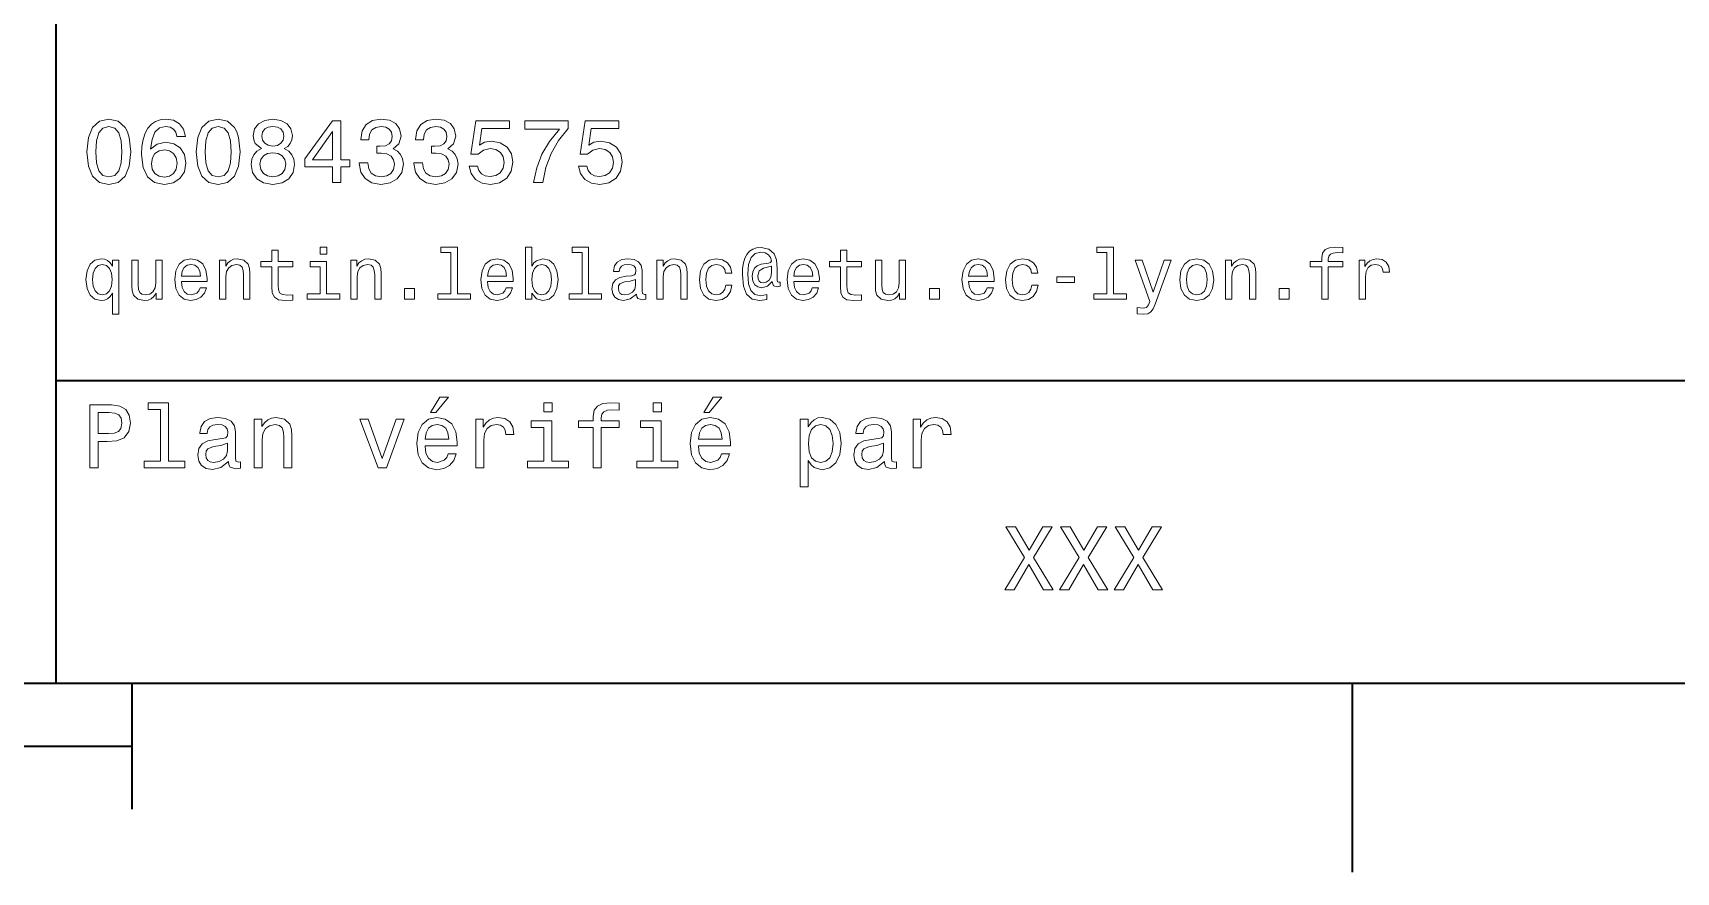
# Model space of a CAD drawing. Extents: x 0 to 594, y 0 to 420.
# Drawn here: x 393.1 to 458.3, y 2.5 to 35.8 of the extents above; entities that cross this region are included whole.
import ezdxf

# ---------------------------------------------------------------- set-up
doc = ezdxf.new("R2010")
doc.units = 0

msp = doc.modelspace()

# ---------------------------------------------------------------- linework, layer by layer
at = {"color": 7, "lineweight": 35}
for p, q in [((394, 10), (394, 70)), ((394, 22), (459, 22)), ((10, 10), (584, 10)), ((394, 10), (584, 10)), ((197, 7.5), (397, 7.5))]:
    msp.add_line(p, q, dxfattribs=at)
at = {"color": 7, "lineweight": 35, "ltscale": 0.125}
msp.add_line((397, 10), (397, 5), dxfattribs=at)
at = {"color": 7, "lineweight": 35, "ltscale": 0.1875}
msp.add_line((445.399994, 10), (445.399994, 2.5), dxfattribs=at)
at = {"color": 7, "lineweight": 13}
for points in [[(395.216125, 31.071325), (395.270172, 30.505762), (395.439484, 30.102304), (395.709656, 29.857347), (396.08429, 29.778097), (396.455322, 29.857347), (396.725494, 30.102304), (396.891205, 30.505762), (396.948853, 31.071325), (396.891205, 31.633286), (396.822754, 31.856628), (396.725494, 32.040344), (396.455322, 32.285301), (396.08429, 32.368156), (395.709656, 32.285301), (395.439484, 32.036743), (395.270172, 31.633286)], [(395.561951, 31.071325), (395.59079, 31.507204), (395.680847, 31.820604), (395.842926, 32.004322), (396.08429, 32.069164), (396.322052, 32.004322), (396.484161, 31.820604), (396.574219, 31.507204), (396.603027, 31.071325), (396.574219, 30.631844), (396.484161, 30.318443), (396.322052, 30.134726), (396.08429, 30.073486), (395.842926, 30.134726), (395.680847, 30.318443), (395.59079, 30.631844)], [(399.117432, 31.676512), (399.048981, 31.9683), (398.890503, 32.184437), (398.645538, 32.321323), (398.328522, 32.368156), (398.115997, 32.342937), (397.932281, 32.274494), (397.770172, 32.162823), (397.63327, 32.004322), (397.525208, 31.806194), (397.445953, 31.56484), (397.395538, 31.280258), (397.381134, 30.959654), (397.438751, 30.448126), (397.615265, 30.077089), (397.899841, 29.853746), (398.28891, 29.778097), (398.638336, 29.842939), (398.904907, 30.012247), (399.07782, 30.278818), (399.139038, 30.617435), (399.07782, 30.959654), (398.912109, 31.222622), (398.656342, 31.388329), (398.339325, 31.445965), (397.997131, 31.373919), (397.741364, 31.168587), (397.79538, 31.56484), (397.910675, 31.849422), (398.087189, 32.01873), (398.332123, 32.076366), (398.512238, 32.04755), (398.649139, 31.971901), (398.739197, 31.845821), (398.786011, 31.676512)], [(399.553314, 31.071325), (399.607361, 30.505762), (399.776672, 30.102304), (400.046844, 29.857347), (400.421478, 29.778097), (400.792511, 29.857347), (401.062683, 30.102304), (401.228394, 30.505762), (401.286011, 31.071325), (401.228394, 31.633286), (401.159943, 31.856628), (401.062683, 32.040344), (400.792511, 32.285301), (400.421478, 32.368156), (400.046844, 32.285301), (399.776672, 32.036743), (399.607361, 31.633286)], [(399.899139, 31.071325), (399.927948, 31.507204), (400.018005, 31.820604), (400.180115, 32.004322), (400.421478, 32.069164), (400.65921, 32.004322), (400.82132, 31.820604), (400.911377, 31.507204), (400.940216, 31.071325), (400.911377, 30.631844), (400.82132, 30.318443), (400.65921, 30.134726), (400.421478, 30.073486), (400.180115, 30.134726), (400.018005, 30.318443), (399.927948, 30.631844)], [(402.143372, 31.197405), (401.959656, 31.09654), (401.833588, 30.956051), (401.754333, 30.779539), (401.729095, 30.567001), (401.786743, 30.246397), (401.952454, 29.997837), (402.222626, 29.839336), (402.590057, 29.778097), (402.953888, 29.839336), (403.22406, 29.997837), (403.389771, 30.246397), (403.451019, 30.567001), (403.42218, 30.779539), (403.346558, 30.956051), (403.216858, 31.09654), (403.036743, 31.197405), (403.180847, 31.283861), (403.281708, 31.402737), (403.342926, 31.546829), (403.364563, 31.723343), (403.306915, 31.979107), (403.155609, 32.184437), (402.910675, 32.317722), (402.590057, 32.368156), (402.265839, 32.317722), (402.020905, 32.184437), (401.865997, 31.979107), (401.811951, 31.723343), (401.829956, 31.546829), (401.891205, 31.402737)], [(402.154175, 31.694523), (402.182983, 31.853025), (402.26944, 31.975504), (402.406342, 32.051151), (402.590057, 32.079971), (402.770172, 32.051151), (402.907074, 31.975504), (402.99353, 31.853025), (403.02594, 31.694523), (402.99353, 31.532419), (402.907074, 31.40634), (402.770172, 31.323486), (402.590057, 31.298271), (402.406342, 31.327089), (402.26944, 31.40634), (402.182983, 31.532419)], [(404.956787, 29.850143), (405.280975, 29.850143), (405.280975, 30.46974), (405.637604, 30.46974), (405.637604, 30.757925), (405.280975, 30.757925), (405.280975, 32.296108), (404.953156, 32.296108), (403.858063, 30.786743), (403.858063, 30.46974), (404.956787, 30.46974)], [(406.01944, 30.635447), (406.01944, 30.610229), (406.077087, 30.264408), (406.246399, 30.005043), (406.51297, 29.839336), (406.865997, 29.778097), (407.240631, 29.839336), (407.521606, 29.997837), (407.701721, 30.25), (407.766571, 30.574207), (407.737762, 30.786743), (407.658508, 30.959654), (407.528809, 31.092939), (407.355896, 31.190201), (407.590057, 31.384726), (407.672913, 31.694523), (407.618866, 31.975504), (407.463989, 32.188038), (407.211823, 32.321323), (406.865997, 32.368156), (406.541779, 32.310516), (406.293213, 32.152016), (406.131134, 31.899855), (406.077087, 31.56484), (406.077087, 31.539625), (406.397705, 31.539625), (406.426514, 31.770172), (406.520172, 31.935879), (406.671478, 32.036743), (406.884003, 32.072765), (407.07132, 32.043949), (407.208221, 31.9683), (407.291077, 31.845821), (407.323486, 31.680115), (407.291077, 31.503601), (407.20462, 31.384726), (407.053314, 31.312679), (406.847992, 31.291065), (406.707489, 31.294668), (406.707489, 31.010086), (406.884003, 31.01729), (407.110962, 30.984869), (407.280273, 30.898415), (407.381134, 30.757925), (407.417145, 30.574207), (407.377533, 30.365273), (407.273041, 30.210375), (407.107361, 30.113111), (406.887604, 30.08069), (406.660675, 30.116714), (406.494965, 30.224783), (406.390503, 30.397694), (406.350861, 30.635447)], [(408.188049, 30.635447), (408.188049, 30.610229), (408.245667, 30.264408), (408.414978, 30.005043), (408.681549, 29.839336), (409.034576, 29.778097), (409.40921, 29.839336), (409.690216, 29.997837), (409.870331, 30.25), (409.93515, 30.574207), (409.906342, 30.786743), (409.827087, 30.959654), (409.697418, 31.092939), (409.524506, 31.190201), (409.758636, 31.384726), (409.841492, 31.694523), (409.787476, 31.975504), (409.632568, 32.188038), (409.380402, 32.321323), (409.034576, 32.368156), (408.710388, 32.310516), (408.461823, 32.152016), (408.299713, 31.899855), (408.245667, 31.56484), (408.245667, 31.539625), (408.566284, 31.539625), (408.595093, 31.770172), (408.688751, 31.935879), (408.840057, 32.036743), (409.052582, 32.072765), (409.239899, 32.043949), (409.376801, 31.9683), (409.459656, 31.845821), (409.492065, 31.680115), (409.459656, 31.503601), (409.373199, 31.384726), (409.221893, 31.312679), (409.016571, 31.291065), (408.876068, 31.294668), (408.876068, 31.010086), (409.052582, 31.01729), (409.279541, 30.984869), (409.448853, 30.898415), (409.549713, 30.757925), (409.585724, 30.574207), (409.546112, 30.365273), (409.44165, 30.210375), (409.27594, 30.113111), (409.056183, 30.08069), (408.829254, 30.116714), (408.663544, 30.224783), (408.559082, 30.397694), (408.51944, 30.635447)], [(410.371033, 30.502161), (410.450287, 30.206772), (410.626801, 29.976225), (410.886169, 29.832132), (411.21759, 29.778097), (411.581421, 29.842939), (411.865997, 30.019451), (412.046112, 30.300432), (412.114563, 30.660662), (412.053314, 30.995676), (411.880402, 31.258644), (411.610229, 31.427954), (411.260803, 31.489193), (410.990631, 31.445965), (410.781708, 31.327089), (410.882568, 32.000721), (411.977661, 32.000721), (411.977661, 32.296108), (410.641205, 32.296108), (410.443085, 30.970461), (410.731262, 30.970461), (410.940186, 31.139769), (411.206787, 31.201008), (411.437317, 31.161383), (411.613831, 31.046108), (411.725494, 30.869596), (411.765137, 30.642651), (411.725494, 30.415705), (411.610229, 30.239193), (411.433716, 30.127522), (411.206787, 30.087896), (411.015839, 30.113111), (410.868164, 30.195965), (410.760071, 30.325647), (410.706055, 30.502161)], [(412.932281, 29.850143), (413.296112, 29.850143), (413.414978, 30.444523), (413.623932, 30.999279), (413.919312, 31.514408), (414.304749, 31.997118), (414.304749, 32.296108), (412.590057, 32.296108), (412.590057, 31.9683), (413.958923, 31.9683), (413.562683, 31.481987), (413.263702, 30.974062), (413.054749, 30.433718)], [(414.708221, 30.502161), (414.787476, 30.206772), (414.963989, 29.976225), (415.223358, 29.832132), (415.554749, 29.778097), (415.918579, 29.842939), (416.203186, 30.019451), (416.383301, 30.300432), (416.451721, 30.660662), (416.390503, 30.995676), (416.21759, 31.258644), (415.947418, 31.427954), (415.597992, 31.489193), (415.32782, 31.445965), (415.118866, 31.327089), (415.219727, 32.000721), (416.31485, 32.000721), (416.31485, 32.296108), (414.978394, 32.296108), (414.780273, 30.970461), (415.068451, 30.970461), (415.277374, 31.139769), (415.543945, 31.201008), (415.774506, 31.161383), (415.951019, 31.046108), (416.062683, 30.869596), (416.102295, 30.642651), (416.062683, 30.415705), (415.947418, 30.239193), (415.770905, 30.127522), (415.543945, 30.087896), (415.353027, 30.113111), (415.205322, 30.195965), (415.09726, 30.325647), (415.043213, 30.502161)], [(404.160675, 30.757925), (404.956787, 31.878241), (404.956787, 30.757925)], [(398.789612, 30.613832), (398.75, 30.386887), (398.649139, 30.213976), (398.48703, 30.098703), (398.285309, 30.062679), (398.072754, 30.098703), (397.910675, 30.210375), (397.806183, 30.383286), (397.773773, 30.610229), (397.809784, 30.833572), (397.910675, 31.002882), (398.076355, 31.11095), (398.299713, 31.150576), (398.494232, 31.11095), (398.649139, 31.006483), (398.75, 30.837175)], [(402.074921, 30.574207), (402.107361, 30.765129), (402.211823, 30.909222), (402.373932, 31.002882), (402.590057, 31.035301), (402.802582, 31.002882), (402.964691, 30.909222), (403.069153, 30.765129), (403.105194, 30.574207), (403.069153, 30.368876), (402.964691, 30.213976), (402.802582, 30.113111), (402.590057, 30.08069), (402.373932, 30.113111), (402.211823, 30.213976), (402.107361, 30.368876)], [(396.221893, 26.533142), (396.132568, 26.662825), (396.031708, 26.755045), (395.913544, 26.806917), (395.778107, 26.827091), (395.533142, 26.769453), (395.342926, 26.60807), (395.219025, 26.348703), (395.175781, 26), (395.219025, 25.648417), (395.342926, 25.38905), (395.533142, 25.224785), (395.778107, 25.170031), (395.913544, 25.187321), (396.028809, 25.236313), (396.129669, 25.325649), (396.221893, 25.461096), (396.221893, 24.62536), (396.475494, 24.62536), (396.475494, 26.772335), (396.221893, 26.772335)], [(398.198853, 26.772335), (397.945251, 26.772335), (397.945251, 25.878963), (397.916412, 25.671471), (397.832855, 25.521614), (397.703156, 25.429396), (397.533142, 25.400578), (397.397705, 25.423632), (397.311249, 25.492796), (397.262238, 25.610952), (397.250732, 25.778099), (397.250732, 26.772335), (396.997131, 26.772335), (396.997131, 25.755045), (397.005768, 25.550434), (397.060516, 25.380404), (397.227661, 25.224785), (397.495667, 25.170031), (397.639771, 25.190203), (397.763702, 25.242075), (397.870331, 25.331413), (397.956787, 25.461096), (397.956787, 25.224785), (398.198853, 25.224785)], [(398.962524, 25.925074), (399.976959, 25.925074), (399.979828, 26.043228), (399.933716, 26.374641), (399.806915, 26.622478), (399.605194, 26.772335), (399.337189, 26.827091), (399.074921, 26.769453), (398.873199, 26.60807), (398.74353, 26.345821), (398.697418, 26), (398.740631, 25.645535), (398.870331, 25.386168), (399.069153, 25.224785), (399.328522, 25.170031), (399.553314, 25.207495), (399.737762, 25.305477), (399.873199, 25.461096), (399.951019, 25.668589), (399.700287, 25.668589), (399.648407, 25.553314), (399.573486, 25.46686), (399.360229, 25.397696), (399.195953, 25.429396), (399.072052, 25.53026), (398.991364, 25.694525), (398.962524, 25.916428)], [(400.475494, 25.224785), (400.729095, 25.224785), (400.729095, 26.118156), (400.755035, 26.322767), (400.838623, 26.472624), (400.968292, 26.564842), (401.141205, 26.599424), (401.279541, 26.570606), (401.365997, 26.492796), (401.40921, 26.363113), (401.423645, 26.190203), (401.423645, 25.224785), (401.677246, 25.224785), (401.677246, 26.242077), (401.66571, 26.446688), (401.613831, 26.616716), (401.443817, 26.772335), (401.17868, 26.827091), (401.031708, 26.806917), (400.907776, 26.752163), (400.801147, 26.659943), (400.71759, 26.536024), (400.71759, 26.772335), (400.475494, 26.772335)], [(402.550446, 26.504324), (402.550446, 25.729107), (402.567719, 25.478388), (402.648407, 25.305477), (402.809784, 25.204613), (403.083588, 25.170031), (403.383301, 25.184439), (403.383301, 25.40346), (403.164276, 25.386168), (402.965424, 25.409224), (402.858795, 25.48127), (402.812683, 25.602306), (402.804047, 25.772335), (402.804047, 26.504324), (403.383301, 26.504324), (403.383301, 26.720463), (402.804047, 26.720463), (402.804047, 27.172913), (402.550446, 27.172913), (402.550446, 26.720463), (402.112396, 26.720463), (402.112396, 26.504324)], [(404.729095, 27.293949), (404.46109, 27.293949), (404.46109, 27.005764), (404.729095, 27.005764)], [(405.680115, 25.224785), (405.933716, 25.224785), (405.933716, 26.118156), (405.959656, 26.322767), (406.043213, 26.472624), (406.172913, 26.564842), (406.345825, 26.599424), (406.484161, 26.570606), (406.570618, 26.492796), (406.613831, 26.363113), (406.628235, 26.190203), (406.628235, 25.224785), (406.881836, 25.224785), (406.881836, 26.242077), (406.870331, 26.446688), (406.818451, 26.616716), (406.648407, 26.772335), (406.38327, 26.827091), (406.236298, 26.806917), (406.112396, 26.752163), (406.005768, 26.659943), (405.92218, 26.536024), (405.92218, 26.772335), (405.680115, 26.772335)], [(409.654175, 27.080692), (409.654175, 25.438042), (409.132568, 25.438042), (409.132568, 25.224785), (410.426514, 25.224785), (410.426514, 25.438042), (409.907776, 25.438042), (409.907776, 27.293949), (409.25647, 27.293949), (409.25647, 27.080692)], [(411.106628, 25.925074), (412.121033, 25.925074), (412.123932, 26.043228), (412.07782, 26.374641), (411.951019, 26.622478), (411.749268, 26.772335), (411.481262, 26.827091), (411.219025, 26.769453), (411.017303, 26.60807), (410.887604, 26.345821), (410.841492, 26), (410.884735, 25.645535), (411.014404, 25.386168), (411.213257, 25.224785), (411.472626, 25.170031), (411.697418, 25.207495), (411.881836, 25.305477), (412.017303, 25.461096), (412.095093, 25.668589), (411.844391, 25.668589), (411.792511, 25.553314), (411.71759, 25.46686), (411.504333, 25.397696), (411.340057, 25.429396), (411.216125, 25.53026), (411.135437, 25.694525), (411.106628, 25.916428)], [(412.858795, 25.463978), (413.046112, 25.242075), (413.302582, 25.170031), (413.544678, 25.224785), (413.737762, 25.38905), (413.858795, 25.651299), (413.904907, 26), (413.858795, 26.348703), (413.734863, 26.60807), (413.544678, 26.769453), (413.302582, 26.827091), (413.048981, 26.752163), (412.945251, 26.659943), (412.858795, 26.536024), (412.858795, 27.293949), (412.605194, 27.293949), (412.605194, 25.224785), (412.858795, 25.224785)], [(414.858795, 27.080692), (414.858795, 25.438042), (414.337189, 25.438042), (414.337189, 25.224785), (415.631134, 25.224785), (415.631134, 25.438042), (415.112396, 25.438042), (415.112396, 27.293949), (414.46109, 27.293949), (414.46109, 27.080692)], [(417.008636, 25.426514), (417.008636, 25.417868), (417.023041, 25.319885), (417.066284, 25.250721), (417.247833, 25.195967), (417.389038, 25.219021), (417.389038, 25.414986), (417.328522, 25.406342), (417.247833, 25.443806), (417.233429, 25.559078), (417.233429, 26.360231), (417.198853, 26.564842), (417.097992, 26.708935), (416.92218, 26.795389), (416.674347, 26.827091), (416.432281, 26.792507), (416.253601, 26.694525), (416.141205, 26.541788), (416.10376, 26.340059), (416.10376, 26.322767), (416.331421, 26.322767), (416.351593, 26.443806), (416.414978, 26.53026), (416.518738, 26.582134), (416.66571, 26.602306), (416.806915, 26.587896), (416.907776, 26.54467), (416.968292, 26.469742), (416.988464, 26.365995), (416.976929, 26.244957), (416.930847, 26.184439), (416.815552, 26.155621), (416.599426, 26.132566), (416.351593, 26.080692), (416.175781, 25.988474), (416.072052, 25.844381), (416.040344, 25.631124), (416.069153, 25.440924), (416.158508, 25.299713), (416.302582, 25.210375), (416.501434, 25.178675), (416.76944, 25.239195)], [(417.824219, 25.224785), (418.07782, 25.224785), (418.07782, 26.118156), (418.10376, 26.322767), (418.187317, 26.472624), (418.317017, 26.564842), (418.489929, 26.599424), (418.628235, 26.570606), (418.714691, 26.492796), (418.757935, 26.363113), (418.772339, 26.190203), (418.772339, 25.224785), (419.02594, 25.224785), (419.02594, 26.242077), (419.014404, 26.446688), (418.962524, 26.616716), (418.792511, 26.772335), (418.527374, 26.827091), (418.380402, 26.806917), (418.25647, 26.752163), (418.149841, 26.659943), (418.066284, 26.536024), (418.066284, 26.772335), (417.824219, 26.772335)], [(420.544678, 26.259367), (420.79538, 26.259367), (420.74353, 26.489914), (420.619598, 26.671471), (420.426514, 26.783863), (420.175781, 26.827091), (419.899139, 26.769453), (419.688751, 26.60807), (419.556183, 26.345821), (419.510101, 25.994238), (419.553314, 25.645535), (419.682983, 25.386168), (419.887604, 25.224785), (420.167145, 25.170031), (420.414978, 25.213257), (420.608063, 25.334295), (420.740631, 25.524496), (420.798279, 25.778099), (420.556183, 25.778099), (420.51297, 25.616716), (420.432281, 25.495678), (420.317017, 25.42075), (420.175781, 25.397696), (420, 25.43516), (419.873199, 25.550434), (419.79538, 25.737753), (419.76944, 26.002882), (419.79538, 26.262249), (419.876068, 26.449568), (420.005768, 26.564842), (420.175781, 26.605188), (420.325653, 26.579252), (420.438049, 26.51297), (420.51297, 26.40346)], [(422.708923, 25.734871), (422.708923, 25.902018), (422.662811, 25.893373), (422.608063, 25.913546), (422.59079, 25.974064), (422.59079, 26.446688), (422.567719, 26.780981), (422.475494, 27.02882), (422.259369, 27.213257), (421.956787, 27.279539), (421.780975, 27.262249), (421.631134, 27.210375), (421.501434, 27.12392), (421.397705, 27.002882), (421.317017, 26.850145), (421.259369, 26.662825), (421.224792, 26.438042), (421.213257, 26.184439), (421.253601, 25.737753), (421.383301, 25.42075), (421.599426, 25.230549), (421.907776, 25.170031), (422.190216, 25.216139), (422.190216, 25.406342), (421.942352, 25.360231), (421.703186, 25.409224), (421.544678, 25.567724), (421.458221, 25.835735), (421.432281, 26.224785), (421.46109, 26.605188), (421.559082, 26.876081), (421.71759, 27.040346), (421.94812, 27.095102), (422.123932, 27.063402), (422.253601, 26.988474), (422.33429, 26.876081), (422.363098, 26.746399), (422.331421, 26.682999), (422.244965, 26.654179), (421.962524, 26.610952), (421.806915, 26.547552), (421.694519, 26.449568), (421.628235, 26.314121), (421.608063, 26.135448), (421.634003, 25.942364), (421.706055, 25.798271), (421.824219, 25.708935), (421.979828, 25.680117), (422.207489, 25.740635), (422.400574, 25.930836), (422.400574, 25.913546), (422.446686, 25.760807), (422.605194, 25.714699)], [(423.250732, 25.925074), (424.265137, 25.925074), (424.268005, 26.043228), (424.221893, 26.374641), (424.095093, 26.622478), (423.893372, 26.772335), (423.625366, 26.827091), (423.363098, 26.769453), (423.161377, 26.60807), (423.031708, 26.345821), (422.985596, 26), (423.028809, 25.645535), (423.158508, 25.386168), (423.357361, 25.224785), (423.61673, 25.170031), (423.841492, 25.207495), (424.02594, 25.305477), (424.161377, 25.461096), (424.239197, 25.668589), (423.988464, 25.668589), (423.936615, 25.553314), (423.861664, 25.46686), (423.648407, 25.397696), (423.484161, 25.429396), (423.360229, 25.53026), (423.279541, 25.694525), (423.250732, 25.916428)], [(425.10376, 26.504324), (425.10376, 25.729107), (425.121033, 25.478388), (425.201721, 25.305477), (425.363129, 25.204613), (425.636902, 25.170031), (425.936615, 25.184439), (425.936615, 25.40346), (425.71759, 25.386168), (425.518738, 25.409224), (425.412109, 25.48127), (425.365997, 25.602306), (425.357361, 25.772335), (425.357361, 26.504324), (425.936615, 26.504324), (425.936615, 26.720463), (425.357361, 26.720463), (425.357361, 27.172913), (425.10376, 27.172913), (425.10376, 26.720463), (424.66571, 26.720463), (424.66571, 26.504324)], [(427.69165, 26.772335), (427.438049, 26.772335), (427.438049, 25.878963), (427.409241, 25.671471), (427.325653, 25.521614), (427.195984, 25.429396), (427.02594, 25.400578), (426.890503, 25.423632), (426.804047, 25.492796), (426.755035, 25.610952), (426.74353, 25.778099), (426.74353, 26.772335), (426.489929, 26.772335), (426.489929, 25.755045), (426.498566, 25.550434), (426.553314, 25.380404), (426.720459, 25.224785), (426.988464, 25.170031), (427.132568, 25.190203), (427.2565, 25.242075), (427.363129, 25.331413), (427.449585, 25.461096), (427.449585, 25.224785), (427.69165, 25.224785)], [(430.190216, 25.925074), (431.20462, 25.925074), (431.207489, 26.043228), (431.161377, 26.374641), (431.034576, 26.622478), (430.832855, 26.772335), (430.56485, 26.827091), (430.302612, 26.769453), (430.100861, 26.60807), (429.971191, 26.345821), (429.925079, 26), (429.968292, 25.645535), (430.097992, 25.386168), (430.296844, 25.224785), (430.556213, 25.170031), (430.780975, 25.207495), (430.965424, 25.305477), (431.100861, 25.461096), (431.17868, 25.668589), (430.927948, 25.668589), (430.876099, 25.553314), (430.801147, 25.46686), (430.587891, 25.397696), (430.423645, 25.429396), (430.299713, 25.53026), (430.219025, 25.694525), (430.190216, 25.916428)], [(432.688782, 26.259367), (432.939484, 26.259367), (432.887604, 26.489914), (432.763702, 26.671471), (432.570618, 26.783863), (432.319885, 26.827091), (432.043243, 26.769453), (431.832855, 26.60807), (431.700287, 26.345821), (431.654175, 25.994238), (431.697418, 25.645535), (431.827087, 25.386168), (432.031708, 25.224785), (432.311249, 25.170031), (432.559082, 25.213257), (432.752167, 25.334295), (432.884735, 25.524496), (432.942383, 25.778099), (432.700287, 25.778099), (432.657074, 25.616716), (432.576385, 25.495678), (432.46109, 25.42075), (432.319885, 25.397696), (432.144104, 25.43516), (432.017303, 25.550434), (431.939484, 25.737753), (431.913544, 26.002882), (431.939484, 26.262249), (432.020172, 26.449568), (432.149872, 26.564842), (432.319885, 26.605188), (432.469757, 26.579252), (432.582153, 26.51297), (432.657074, 26.40346)], [(435.677246, 27.080692), (435.677246, 25.438042), (435.15564, 25.438042), (435.15564, 25.224785), (436.449585, 25.224785), (436.449585, 25.438042), (435.930847, 25.438042), (435.930847, 27.293949), (435.279541, 27.293949), (435.279541, 27.080692)], [(437.94812, 26.772335), (437.504333, 25.49856), (437.069183, 26.772335), (436.792511, 26.772335), (437.380402, 25.13833), (437.328552, 24.994238), (437.247833, 24.896255), (437.112396, 24.864553), (436.878967, 24.893373), (436.878967, 24.648417), (437.123932, 24.62536), (437.299713, 24.648417), (437.423645, 24.720463), (437.51297, 24.844381), (437.59079, 25.025938), (438.219025, 26.772335)], [(438.567719, 25.99712), (438.613831, 25.645535), (438.746399, 25.386168), (438.956787, 25.224785), (439.239197, 25.170031), (439.518738, 25.224785), (439.729126, 25.383286), (439.861694, 25.642653), (439.910675, 25.99712), (439.861694, 26.348703), (439.729126, 26.610952), (439.518738, 26.769453), (439.239197, 26.827091), (438.956787, 26.769453), (438.746399, 26.60807), (438.613831, 26.348703)], [(440.377533, 25.224785), (440.631134, 25.224785), (440.631134, 26.118156), (440.657074, 26.322767), (440.740631, 26.472624), (440.870331, 26.564842), (441.043243, 26.599424), (441.18158, 26.570606), (441.268005, 26.492796), (441.311249, 26.363113), (441.325653, 26.190203), (441.325653, 25.224785), (441.579254, 25.224785), (441.579254, 26.242077), (441.567719, 26.446688), (441.515869, 26.616716), (441.345825, 26.772335), (441.080688, 26.827091), (440.933716, 26.806917), (440.809814, 26.752163), (440.703186, 26.659943), (440.619598, 26.536024), (440.619598, 26.772335), (440.377533, 26.772335)], [(444.198853, 26.504324), (444.198853, 25.224785), (444.452454, 25.224785), (444.452454, 26.504324), (445.028839, 26.504324), (445.028839, 26.720463), (444.452454, 26.720463), (444.452454, 26.815563), (444.472626, 26.930836), (444.53891, 27.008646), (444.651306, 27.054756), (444.812683, 27.072046), (445.028839, 27.06052), (445.028839, 27.279539), (444.755066, 27.293949), (444.507202, 27.268013), (444.33429, 27.190203), (444.23056, 27.054756), (444.198853, 26.861671), (444.198853, 26.720463), (443.734863, 26.720463), (443.734863, 26.504324)], [(445.677246, 25.224785), (445.930847, 25.224785), (445.930847, 26.10951), (445.956787, 26.322767), (446.034607, 26.475506), (446.161377, 26.567724), (446.331421, 26.599424), (446.458221, 26.579252), (446.553314, 26.521614), (446.610962, 26.423632), (446.631134, 26.291067), (446.887634, 26.291067), (446.853027, 26.524496), (446.757935, 26.691643), (446.599426, 26.792507), (446.383301, 26.827091), (446.236328, 26.804035), (446.109528, 26.746399), (445.997131, 26.648417), (445.907776, 26.515852), (445.907776, 26.772335), (445.677246, 26.772335)], [(395.43515, 26), (395.46109, 26.256485), (395.541779, 26.443806), (395.662811, 26.559078), (395.82132, 26.599424), (395.988464, 26.559078), (396.115265, 26.446688), (396.190216, 26.259367), (396.219025, 26), (396.190216, 25.737753), (396.115265, 25.550434), (395.988464, 25.43516), (395.82132, 25.397696), (395.662811, 25.43516), (395.541779, 25.550434), (395.46109, 25.740635)], [(398.962524, 26.138329), (398.994232, 26.337177), (399.072052, 26.48415), (399.190216, 26.573488), (399.345825, 26.605188), (399.498566, 26.573488), (399.616699, 26.48415), (399.688751, 26.337177), (399.714691, 26.138329)], [(404.720459, 25.438042), (404.720459, 26.720463), (404.069153, 26.720463), (404.069153, 26.504324), (404.466858, 26.504324), (404.466858, 25.438042), (403.94812, 25.438042), (403.94812, 25.224785), (405.244965, 25.224785), (405.244965, 25.438042)], [(411.106628, 26.138329), (411.138336, 26.337177), (411.216125, 26.48415), (411.33429, 26.573488), (411.489899, 26.605188), (411.642639, 26.573488), (411.760803, 26.48415), (411.832855, 26.337177), (411.858795, 26.138329)], [(413.645538, 26), (413.616699, 25.740635), (413.53891, 25.550434), (413.414978, 25.43516), (413.259369, 25.397696), (413.089325, 25.43516), (412.965424, 25.550434), (412.887604, 25.737753), (412.861664, 26), (412.887604, 26.259367), (412.965424, 26.446688), (413.089325, 26.559078), (413.259369, 26.599424), (413.414978, 26.559078), (413.53891, 26.443806), (413.616699, 26.256485)], [(422.374634, 26.279539), (422.345825, 26.100866), (422.273773, 25.974064), (422.164276, 25.896255), (422.034576, 25.873199), (421.945251, 25.887609), (421.881836, 25.939482), (421.841492, 26.025938), (421.829987, 26.146975), (421.878967, 26.345821), (422.046112, 26.449568), (422.374634, 26.53026)], [(423.250732, 26.138329), (423.28241, 26.337177), (423.360229, 26.48415), (423.478394, 26.573488), (423.634003, 26.605188), (423.786743, 26.573488), (423.904907, 26.48415), (423.976959, 26.337177), (424.002869, 26.138329)], [(430.190216, 26.138329), (430.221893, 26.337177), (430.299713, 26.48415), (430.417877, 26.573488), (430.573486, 26.605188), (430.726227, 26.573488), (430.844391, 26.48415), (430.916443, 26.337177), (430.942383, 26.138329)], [(433.685883, 25.884727), (434.383301, 25.884727), (434.383301, 26.112392), (433.685883, 26.112392)], [(438.827087, 26), (438.853027, 26.259367), (438.933716, 26.446688), (439.063416, 26.56196), (439.239197, 26.602306), (439.412109, 26.56196), (439.541809, 26.449568), (439.622498, 26.259367), (439.651306, 26), (439.622498, 25.737753), (439.541809, 25.547552), (439.412109, 25.432278), (439.239197, 25.394814), (439.063416, 25.432278), (438.933716, 25.547552), (438.853027, 25.737753)], [(407.812683, 25.224785), (408.210388, 25.224785), (408.210388, 25.654181), (407.812683, 25.654181)], [(416.979828, 25.766571), (416.945251, 25.616716), (416.853027, 25.501442), (416.714691, 25.426514), (416.544678, 25.400578), (416.43515, 25.414986), (416.357361, 25.461096), (416.30835, 25.541788), (416.293945, 25.654181), (416.305481, 25.755045), (416.351593, 25.827091), (416.536011, 25.907782), (416.76944, 25.942364), (416.979828, 26.011528)], [(428.631134, 25.224785), (429.028809, 25.224785), (429.028809, 25.654181), (428.631134, 25.654181)], [(442.510101, 25.224785), (442.907776, 25.224785), (442.907776, 25.654181), (442.510101, 25.654181)], [(395.324219, 18.530979), (395.655609, 18.530979), (395.655609, 19.586454), (396.023041, 19.586454), (396.394104, 19.604465), (396.689484, 19.730547), (396.880402, 19.975504), (396.945251, 20.310518), (396.894806, 20.620316), (396.750732, 20.847261), (396.51297, 20.98415), (396.188751, 21.030979), (395.324219, 21.030979)], [(398.137604, 20.850864), (398.137604, 18.79755), (397.485596, 18.79755), (397.485596, 18.530979), (399.103027, 18.530979), (399.103027, 18.79755), (398.45462, 18.79755), (398.45462, 21.117435), (397.640503, 21.117435), (397.640503, 20.850864)], [(408.84726, 20.728386), (409.059784, 20.728386), (409.560516, 21.340778), (409.207489, 21.340778)], [(413.667145, 21.117435), (413.332123, 21.117435), (413.332123, 20.757204), (413.667145, 20.757204)], [(415.29538, 20.130404), (415.29538, 18.530979), (415.612396, 18.530979), (415.612396, 20.130404), (416.332855, 20.130404), (416.332855, 20.400576), (415.612396, 20.400576), (415.612396, 20.519451), (415.637604, 20.663544), (415.720459, 20.760807), (415.860962, 20.818443), (416.062683, 20.840057), (416.332855, 20.825647), (416.332855, 21.099422), (415.990631, 21.117435), (415.680847, 21.085014), (415.464691, 20.987751), (415.335022, 20.818443), (415.29538, 20.577089), (415.29538, 20.400576), (414.715424, 20.400576), (414.715424, 20.130404)], [(418.004333, 21.117435), (417.669312, 21.117435), (417.669312, 20.757204), (418.004333, 20.757204)], [(419.690216, 20.728386), (419.90274, 20.728386), (420.403473, 21.340778), (420.050446, 21.340778)], [(396.098694, 20.724783), (396.31485, 20.703169), (396.473328, 20.634726), (396.567017, 20.508644), (396.599426, 20.310518), (396.563416, 20.101583), (396.466125, 19.975504), (396.300446, 19.910662), (396.073486, 19.892651), (395.655609, 19.892651), (395.655609, 20.724783)], [(400.824921, 18.78314), (400.824921, 18.772333), (400.842926, 18.649855), (400.896973, 18.5634), (401.123932, 18.494957), (401.300446, 18.523775), (401.300446, 18.768732), (401.224792, 18.757925), (401.123932, 18.804754), (401.105896, 18.948847), (401.105896, 19.950287), (401.062683, 20.206051), (400.936584, 20.386166), (400.716858, 20.494236), (400.407074, 20.533861), (400.104462, 20.490633), (399.881134, 20.368155), (399.740631, 20.177233), (399.693817, 19.925072), (399.693817, 19.903458), (399.978394, 19.903458), (400.003601, 20.054754), (400.082855, 20.162823), (400.212524, 20.227665), (400.39624, 20.252882), (400.572754, 20.234869), (400.698853, 20.180836), (400.774506, 20.087175), (400.799713, 19.957493), (400.785309, 19.806194), (400.727661, 19.730547), (400.583588, 19.694523), (400.313416, 19.665705), (400.003601, 19.600864), (399.783875, 19.48559), (399.654175, 19.305475), (399.614563, 19.038904), (399.650574, 18.801151), (399.762238, 18.62464), (399.942352, 18.512968), (400.190918, 18.473343), (400.52594, 18.54899)], [(401.844391, 18.530979), (402.161377, 18.530979), (402.161377, 19.647694), (402.193817, 19.903458), (402.298279, 20.090778), (402.460388, 20.206051), (402.676514, 20.249279), (402.849426, 20.213255), (402.957489, 20.115993), (403.011536, 19.95389), (403.029541, 19.737751), (403.029541, 18.530979), (403.346558, 18.530979), (403.346558, 19.802593), (403.332123, 20.058357), (403.267303, 20.270893), (403.054749, 20.465418), (402.723358, 20.533861), (402.539612, 20.508644), (402.384735, 20.440201), (402.251434, 20.324926), (402.146973, 20.170029), (402.146973, 20.465418), (401.844391, 20.465418)], [(406.761536, 18.530979), (407.096527, 18.530979), (407.802582, 20.465418), (407.474792, 20.465418), (406.930847, 18.905619), (406.376068, 20.465418), (406.044678, 20.465418)], [(408.627533, 19.40634), (409.895538, 19.40634), (409.899139, 19.554033), (409.841492, 19.9683), (409.682983, 20.278097), (409.430847, 20.465418), (409.095825, 20.533861), (408.768005, 20.461815), (408.515839, 20.260086), (408.35376, 19.932276), (408.296112, 19.5), (408.350159, 19.056915), (408.512238, 18.732708), (408.760803, 18.530979), (409.085022, 18.462536), (409.365997, 18.509365), (409.596527, 18.631844), (409.765839, 18.826368), (409.863098, 19.085733), (409.549713, 19.085733), (409.484863, 18.941643), (409.391205, 18.833572), (409.124634, 18.747118), (408.919312, 18.786743), (408.764404, 18.912823), (408.663544, 19.118155), (408.627533, 19.395533)], [(408.627533, 19.672911), (408.667145, 19.921469), (408.764404, 20.105186), (408.912109, 20.216858), (409.106628, 20.256483), (409.297546, 20.216858), (409.445251, 20.105186), (409.535309, 19.921469), (409.567719, 19.672911)], [(410.637604, 18.530979), (410.95462, 18.530979), (410.95462, 19.636887), (410.98703, 19.903458), (411.08429, 20.094379), (411.242798, 20.209654), (411.455322, 20.249279), (411.613831, 20.224062), (411.732697, 20.152016), (411.804749, 20.029537), (411.829956, 19.863832), (412.150574, 19.863832), (412.107361, 20.155619), (411.988464, 20.364553), (411.790344, 20.490633), (411.520172, 20.533861), (411.336456, 20.505043), (411.177948, 20.432997), (411.037476, 20.310518), (410.925781, 20.144812), (410.925781, 20.465418), (410.637604, 20.465418)], [(413.656342, 18.79755), (413.656342, 20.400576), (412.842224, 20.400576), (412.842224, 20.130404), (413.339325, 20.130404), (413.339325, 18.79755), (412.690918, 18.79755), (412.690918, 18.530979), (414.311951, 18.530979), (414.311951, 18.79755)], [(417.99353, 18.79755), (417.99353, 20.400576), (417.179382, 20.400576), (417.179382, 20.130404), (417.676514, 20.130404), (417.676514, 18.79755), (417.028107, 18.79755), (417.028107, 18.530979), (418.649139, 18.530979), (418.649139, 18.79755)], [(419.470459, 19.40634), (420.738464, 19.40634), (420.742065, 19.554033), (420.684448, 19.9683), (420.52594, 20.278097), (420.273773, 20.465418), (419.938751, 20.533861), (419.610962, 20.461815), (419.358795, 20.260086), (419.196686, 19.932276), (419.139038, 19.5), (419.193085, 19.056915), (419.355194, 18.732708), (419.60376, 18.530979), (419.927948, 18.462536), (420.208923, 18.509365), (420.439484, 18.631844), (420.608795, 18.826368), (420.706055, 19.085733), (420.392639, 19.085733), (420.32782, 18.941643), (420.234161, 18.833572), (419.96759, 18.747118), (419.762238, 18.786743), (419.607361, 18.912823), (419.5065, 19.118155), (419.470459, 19.395533)], [(419.470459, 19.672911), (419.510101, 19.921469), (419.607361, 20.105186), (419.755035, 20.216858), (419.949585, 20.256483), (420.140503, 20.216858), (420.288177, 20.105186), (420.378235, 19.921469), (420.410675, 19.672911)], [(423.829254, 20.166426), (423.829254, 20.465418), (423.512238, 20.465418), (423.512238, 17.7817), (423.829254, 17.7817), (423.829254, 18.826368), (423.940918, 18.657061), (424.067017, 18.545389), (424.384003, 18.462536), (424.686615, 18.530979), (424.924347, 18.736311), (425.079254, 19.060518), (425.136902, 19.5), (425.079254, 19.935879), (424.924347, 20.260086), (424.686615, 20.461815), (424.384003, 20.533861), (424.21109, 20.512247), (424.063416, 20.443804), (423.937317, 20.328529)], [(424.329987, 18.747118), (424.117432, 18.793947), (423.962524, 18.93804), (423.865265, 19.17219), (423.832855, 19.5), (423.865265, 19.824207), (423.962524, 20.058357), (424.117432, 20.198847), (424.329987, 20.249279), (424.524506, 20.198847), (424.679413, 20.054754), (424.776672, 19.820604), (424.812683, 19.5), (424.776672, 19.175793), (424.679413, 18.93804), (424.524506, 18.793947)], [(426.847992, 18.78314), (426.847992, 18.772333), (426.865997, 18.649855), (426.920044, 18.5634), (427.146973, 18.494957), (427.323486, 18.523775), (427.323486, 18.768732), (427.247833, 18.757925), (427.146973, 18.804754), (427.128967, 18.948847), (427.128967, 19.950287), (427.085754, 20.206051), (426.959656, 20.386166), (426.739929, 20.494236), (426.430115, 20.533861), (426.127533, 20.490633), (425.904175, 20.368155), (425.763702, 20.177233), (425.716858, 19.925072), (425.716858, 19.903458), (426.001434, 19.903458), (426.026672, 20.054754), (426.105927, 20.162823), (426.235596, 20.227665), (426.419312, 20.252882), (426.595825, 20.234869), (426.721893, 20.180836), (426.797546, 20.087175), (426.822784, 19.957493), (426.80835, 19.806194), (426.750732, 19.730547), (426.606628, 19.694523), (426.336456, 19.665705), (426.026672, 19.600864), (425.806915, 19.48559), (425.677246, 19.305475), (425.637604, 19.038904), (425.673645, 18.801151), (425.785309, 18.62464), (425.965424, 18.512968), (426.213989, 18.473343), (426.549011, 18.54899)], [(427.986328, 18.530979), (428.303314, 18.530979), (428.303314, 19.636887), (428.335754, 19.903458), (428.433014, 20.094379), (428.591492, 20.209654), (428.804047, 20.249279), (428.962524, 20.224062), (429.081421, 20.152016), (429.153473, 20.029537), (429.17868, 19.863832), (429.499298, 19.863832), (429.456055, 20.155619), (429.337189, 20.364553), (429.139038, 20.490633), (428.868896, 20.533861), (428.685181, 20.505043), (428.526672, 20.432997), (428.386169, 20.310518), (428.274506, 20.144812), (428.274506, 20.465418), (427.986328, 20.465418)], [(400.78891, 19.208212), (400.745667, 19.020893), (400.630402, 18.876801), (400.457489, 18.78314), (400.244965, 18.750719), (400.108063, 18.768732), (400.010803, 18.826368), (399.949554, 18.927233), (399.931549, 19.067722), (399.945953, 19.193804), (400.003601, 19.283861), (400.234161, 19.384726), (400.52594, 19.427954), (400.78891, 19.514408)], [(426.811951, 19.208212), (426.768738, 19.020893), (426.653473, 18.876801), (426.48056, 18.78314), (426.268005, 18.750719), (426.131134, 18.768732), (426.033875, 18.826368), (425.972626, 18.927233), (425.95462, 19.067722), (425.969025, 19.193804), (426.026672, 19.283861), (426.257202, 19.384726), (426.549011, 19.427954), (426.811951, 19.514408)], [(431.623901, 13.690562), (432.002167, 13.690562), (432.574921, 14.70281), (433.158508, 13.690562), (433.540344, 13.690562), (432.758636, 14.976585), (433.500702, 16.194164), (433.136871, 16.194164), (432.585724, 15.268372), (432.04538, 16.194164), (431.667145, 16.194164), (432.405609, 14.972983)], [(433.792511, 13.690562), (434.170746, 13.690562), (434.7435, 14.70281), (435.327087, 13.690562), (435.708923, 13.690562), (434.927216, 14.976585), (435.669312, 16.194164), (435.305481, 16.194164), (434.754333, 15.268372), (434.213959, 16.194164), (433.835724, 16.194164), (434.574219, 14.972983)], [(435.96109, 13.690562), (436.339325, 13.690562), (436.912109, 14.70281), (437.495667, 13.690562), (437.877502, 13.690562), (437.095825, 14.976585), (437.837891, 16.194164), (437.47406, 16.194164), (436.922913, 15.268372), (436.382568, 16.194164), (436.004333, 16.194164), (436.742798, 14.972983)]]:
    msp.add_lwpolyline(points, close=True, dxfattribs=at)

doc.saveas('drawing.dxf')
